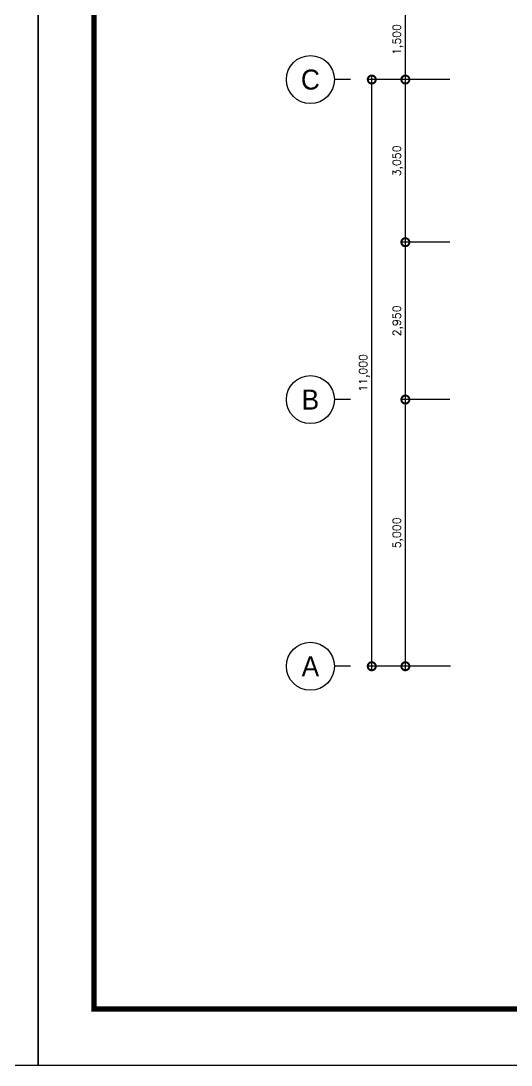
# Model space of a CAD drawing. Header units: millimetres. Extents: x -56261 to 196039, y 9480 to 100001.
# Drawn here: x 69568 to 78757, y 40601 to 60179 of the extents above; entities that cross this region are included whole.
import ezdxf
from ezdxf.enums import TextEntityAlignment as Align

# ---------------------------------------------------------------- set-up
doc = ezdxf.new("R2010")
doc.units = ezdxf.units.MM
doc.layers.add('FORM', color=4, linetype='Continuous')
doc.layers.add('PLAN_DIM', color=7, linetype='Continuous')
doc.styles.add('Gdim', font='')
doc.styles.add('Gtx', font='')
doc.styles.add('plan', font='romans.shx', dxfattribs={"bigfont": 'GHS.SHX'})
doc.styles.get('Gdim').set_extended_font_data('Dotum')
doc.styles.get('Gtx').set_extended_font_data('Dotum')
doc.dimstyles.new('Gdim100', dxfattribs={"dimscale": 100, "dimtxt": 3, "dimasz": 6, "dimexe": 1.5, "dimexo": 2, "dimgap": 1, "dimtad": 1, "dimdec": 0, "dimzin": 0, "dimdsep": 46, "dimlunit": 6, "dimtxsty": 'Gdim', "dimblk1": 'DOTSMALL', "dimblk2": 'DOTSMALL', "dimsah": 1, "dimcen": 1.5, "dimdle": 1.5, "dimclrd": 1, "dimclre": 1, "dimclrt": 256, "dimazin": 0, "dimtfac": 1, "dimtdec": 0, "dimtix": 1, "dimtmove": 2, "dimatfit": 3, "dimldrblk": 'DOTSMALL', "dimfxl": 1.5, "dimtolj": 1, "dimtzin": 0, "dimlwd": -1, "dimlwe": -1, "dimarcsym": 0})

# ---------------------------------------------------------------- blocks, each defined once
blk = doc.blocks.new('FORM_기계', base_point=(381614, -321275))
at = {"layer": 'FORM', "color": 7}
blk.add_lwpolyline([(381614, -321275), (465714, -321275), (465714, -261875), (381614, -261875)], close=True, dxfattribs=at)
at = {"layer": 'FORM', "const_width": 200}
blk.add_lwpolyline([(463614, -319175), (383714, -319175), (383714, -263975), (463614, -263975)], close=True, dxfattribs=at)
blk = doc.blocks.new('_DotSmall')
at = {"color": 0, "linetype": 'ByBlock', "const_width": 0.5}
blk.add_lwpolyline([(-0.0625, 0, 1), (0.0625, 0, 1)], format="xyb", close=True, dxfattribs=at)
blk = doc.blocks.new('*D275')
at = {"layer": 'DEFPOINTS', "color": 0, "transparency": 16777216}
for p in [(76775, 60579), (77708, 60579), (77708, 59079)]:
    blk.add_point(p, dxfattribs=at)
at = {"layer": 'PLAN_DIM', "transparency": 16777216}
for p, q in [((77608, 60579), (76700, 60579)), ((76775, 59004), (76775, 60654)), ((77608, 59079), (76700, 59079))]:
    blk.add_line(p, q, dxfattribs=at)
at = {"layer": 'PLAN_DIM', "transparency": 16777216, "xscale": 300, "yscale": 300, "zscale": 300}
for p, rotation in [((76775, 60579), 90), ((76775, 59079), 270)]:
    blk.add_blockref('_DotSmall', p, dxfattribs=dict(at, rotation=rotation))
at = {"layer": 'PLAN_DIM', "transparency": 16777216, "insert": (76636, 59829), "char_height": 150, "attachment_point": 5, "rotation": 90, "style": 'plan'}
blk.add_mtext('\\A1;1,500', dxfattribs=at)
blk = doc.blocks.new('*D276')
at = {"layer": 'DEFPOINTS', "color": 0, "transparency": 16777216}
for p in [(76775, 59079), (77708, 59079), (77708, 56029)]:
    blk.add_point(p, dxfattribs=at)
at = {"layer": 'PLAN_DIM', "transparency": 16777216}
for p, q in [((76775, 55954), (76775, 59154)), ((77608, 59079), (76700, 59079)), ((77608, 56029), (76700, 56029))]:
    blk.add_line(p, q, dxfattribs=at)
at = {"layer": 'PLAN_DIM', "transparency": 16777216, "xscale": 300, "yscale": 300, "zscale": 300}
for p, rotation in [((76775, 59079), 90), ((76775, 56029), 270)]:
    blk.add_blockref('_DotSmall', p, dxfattribs=dict(at, rotation=rotation))
at = {"layer": 'PLAN_DIM', "transparency": 16777216, "insert": (76636, 57554), "char_height": 150, "attachment_point": 5, "rotation": 90, "style": 'plan'}
blk.add_mtext('\\A1;3,050', dxfattribs=at)
blk = doc.blocks.new('*D277')
at = {"layer": 'DEFPOINTS', "color": 0, "transparency": 16777216}
for p in [(76145, 59079), (77708, 59079), (77718, 48079)]:
    blk.add_point(p, dxfattribs=at)
at = {"layer": 'PLAN_DIM', "transparency": 16777216}
for p, q in [((76145, 48004), (76145, 59154)), ((77608, 59079), (76070, 59079)), ((77618, 48079), (76070, 48079))]:
    blk.add_line(p, q, dxfattribs=at)
at = {"layer": 'PLAN_DIM', "transparency": 16777216, "xscale": 300, "yscale": 300, "zscale": 300}
for p, rotation in [((76145, 59079), 90), ((76145, 48079), 270)]:
    blk.add_blockref('_DotSmall', p, dxfattribs=dict(at, rotation=rotation))
at = {"layer": 'PLAN_DIM', "transparency": 16777216, "insert": (76006, 53579), "char_height": 150, "attachment_point": 5, "rotation": 90, "style": 'plan'}
blk.add_mtext('\\A1;11,000', dxfattribs=at)
blk = doc.blocks.new('*D283')
at = {"layer": 'DEFPOINTS', "color": 0, "transparency": 16777216}
for p in [(76775, 53079), (77708, 53079), (77708, 48079)]:
    blk.add_point(p, dxfattribs=at)
at = {"layer": 'PLAN_DIM', "transparency": 16777216}
for p, q in [((77608, 53079), (76700, 53079)), ((76775, 48004), (76775, 53154)), ((77608, 48079), (76700, 48079))]:
    blk.add_line(p, q, dxfattribs=at)
at = {"layer": 'PLAN_DIM', "transparency": 16777216, "xscale": 300, "yscale": 300, "zscale": 300}
for p, rotation in [((76775, 53079), 90), ((76775, 48079), 270)]:
    blk.add_blockref('_DotSmall', p, dxfattribs=dict(at, rotation=rotation))
at = {"layer": 'PLAN_DIM', "transparency": 16777216, "insert": (76636, 50579), "char_height": 150, "attachment_point": 5, "rotation": 90, "style": 'plan'}
blk.add_mtext('\\A1;5,000', dxfattribs=at)
blk = doc.blocks.new('*D284')
at = {"layer": 'DEFPOINTS', "color": 0, "transparency": 16777216}
for p in [(76775, 56029), (77708, 56029), (77708, 53079)]:
    blk.add_point(p, dxfattribs=at)
at = {"layer": 'PLAN_DIM', "transparency": 16777216}
for p, q in [((77608, 56029), (76700, 56029)), ((76775, 53004), (76775, 56104)), ((77608, 53079), (76700, 53079))]:
    blk.add_line(p, q, dxfattribs=at)
at = {"layer": 'PLAN_DIM', "transparency": 16777216, "xscale": 300, "yscale": 300, "zscale": 300}
for p, rotation in [((76775, 56029), 90), ((76775, 53079), 270)]:
    blk.add_blockref('_DotSmall', p, dxfattribs=dict(at, rotation=rotation))
at = {"layer": 'PLAN_DIM', "transparency": 16777216, "insert": (76636, 54554), "char_height": 150, "attachment_point": 5, "rotation": 90, "style": 'plan'}
blk.add_mtext('\\A1;2,950', dxfattribs=at)

msp = doc.modelspace()

# ---------------------------------------------------------------- linework, layer by layer
at = {"layer": 'PLAN_DIM'}
for points in [[(75744.8, 59078.8), (75444.8, 59078.8, -1), (74544.8, 59078.8, -1), (75444.8, 59078.8, 0)], [(75744.8, 53078.8), (75444.8, 53078.8, -1), (74544.8, 53078.8, -1), (75444.8, 53078.8, 0)], [(75744.8, 48078.8), (75444.8, 48078.8, -1), (74544.8, 48078.8, -1), (75444.8, 48078.8, 0)]]:
    msp.add_lwpolyline(points, format="xyb", dxfattribs=at)

# ---------------------------------------------------------------- block references
at = {"layer": 'FORM', "xscale": 0.5, "yscale": 0.5, "zscale": 0.5}
for p in [(27838.9, 40601.1), (69888.9, 40601.1)]:
    msp.add_blockref('FORM_기계', p, dxfattribs=at)

# ---------------------------------------------------------------- texts
at = {"layer": 'PLAN_DIM', "style": 'Gtx'}
for s, p in [('C', (74994.8, 59078.8)), ('B', (74994.8, 53078.8)), ('A', (74994.8, 48078.8))]:
    msp.add_text(s, height=375, dxfattribs=at).set_placement(p, align=Align.MIDDLE)

# ---------------------------------------------------------------- dimensions: what is measured, and where the dimension line sits
at = {"layer": 'PLAN_DIM'}
for base, p1, p2, picture, middle in [((76775.1, 60578.8), (77708, 59078.8), (77708, 60578.8), '*D275', (76635.9, 59828.8)), ((76145.1, 59078.8), (77717.6, 48078.6), (77708, 59078.8), '*D277', (76005.9, 53578.7)), ((76775.1, 59078.8), (77708, 56028.8), (77708, 59078.8), '*D276', (76635.9, 57553.8)), ((76775.1, 56028.8), (77708, 53078.8), (77708, 56028.8), '*D284', (76635.9, 54553.8)), ((76775.1, 53078.8), (77708, 48078.8), (77708, 53078.8), '*D283', (76635.9, 50578.8))]:
    dim = msp.add_linear_dim(base=base, p1=p1, p2=p2, angle=270, dimstyle='Gdim100', override={"dimscale": 50, "dimtxsty": 'plan', "dimblk1": 'DotSmall', "dimblk2": 'DotSmall', "dimclrd": 256, "dimclre": 256}, dxfattribs=at)
    dim.commit()
    dim.dimension.update_dxf_attribs({"geometry": picture, "text_midpoint": middle})

doc.saveas('drawing.dxf')
